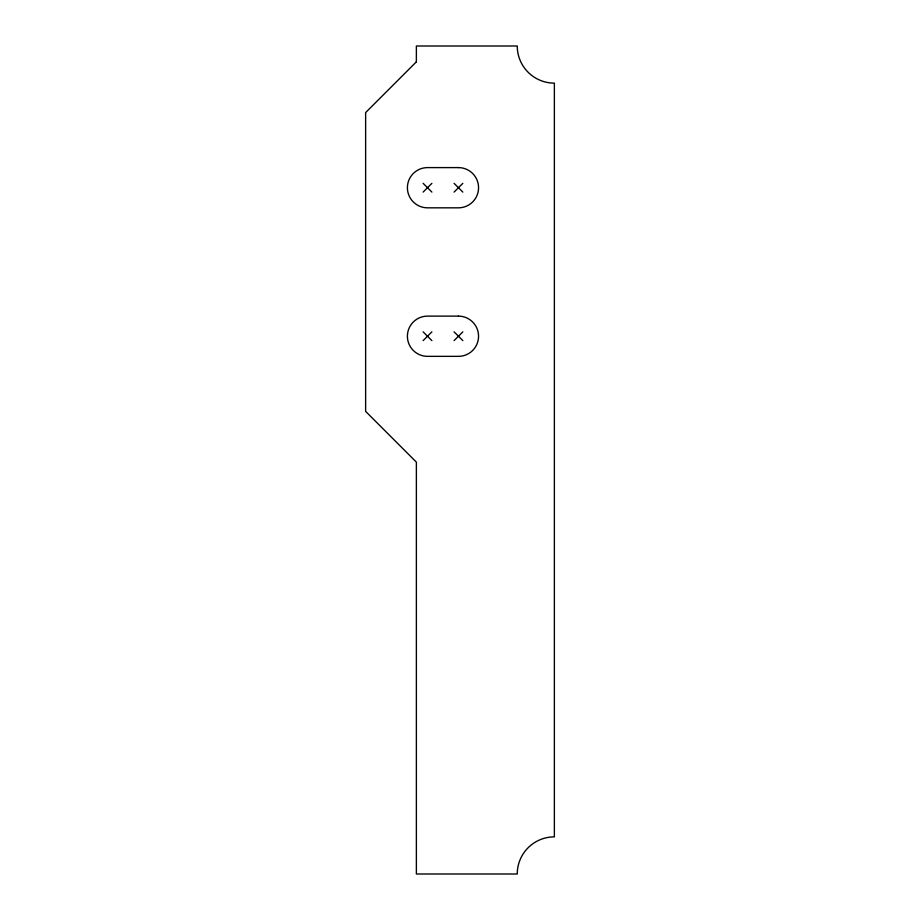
<?xml version="1.0" encoding="UTF-8"?>
<svg xmlns="http://www.w3.org/2000/svg" width="920" height="920" viewBox="0 0 920 920"><rect width="100%" height="100%" fill="white"/><g stroke="black" fill="none" stroke-linecap="round" stroke-linejoin="round"><path stroke-width="1.38" d="M423.131 192.084L431.882 183.333M454.077 192.084L462.829 183.333M423.131 340.607L431.882 331.855M454.077 340.607L462.829 331.855M454.077 183.333L462.829 192.084M423.131 183.333L431.882 192.084M454.077 331.855L462.829 340.607M423.131 331.855L431.882 340.607M416.369 61.824L365.631 112.573L365.631 411.378L416.369 462.116L416.369 874L517.247 874A37.133 37.133 0 0 1 554.369 836.866L554.369 83.133A37.133 37.133 0 0 1 517.247 46L416.369 46L416.369 61.824M458.447 167.601L427.512 167.601A20.113 20.113 0 0 0 407.399 187.714A20.113 20.113 0 0 0 427.512 207.828L458.447 207.828A20.113 20.113 0 0 0 478.561 187.714A20.113 20.113 0 0 0 458.447 167.601M458.447 316.123L427.512 316.123A20.113 20.113 0 0 0 407.399 336.237A20.113 20.113 0 0 0 427.512 356.35L458.447 356.35A20.113 20.113 0 0 0 478.561 336.237A20.113 20.113 0 0 0 458.447 316.123"/></g></svg>
